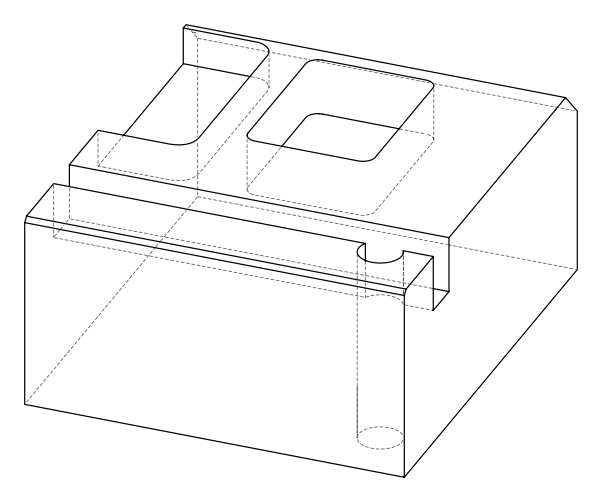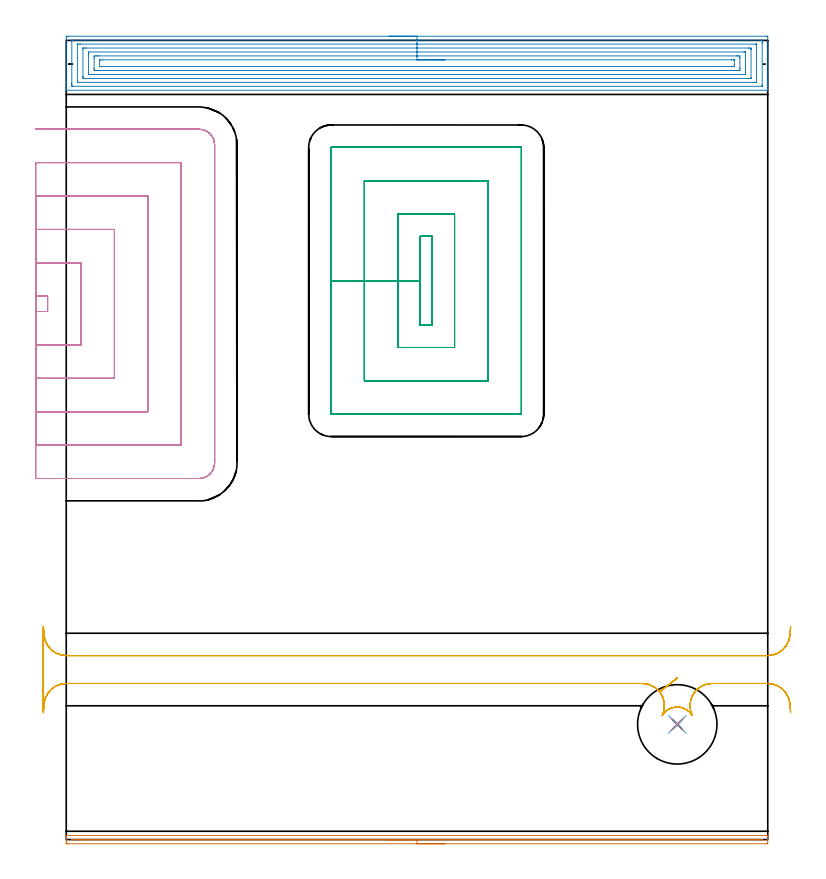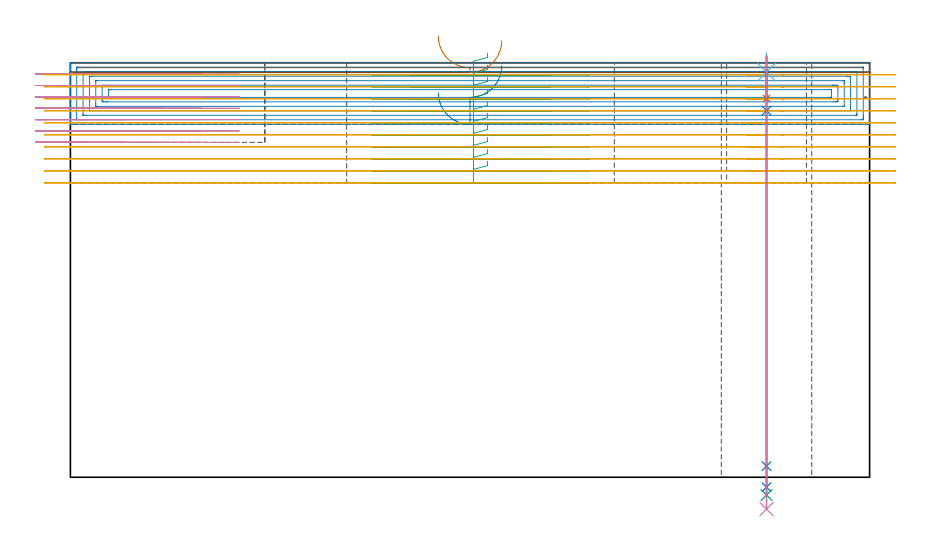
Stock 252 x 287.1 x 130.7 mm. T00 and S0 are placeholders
(PLAN: 10 operations, 6 tool changes, 72 min)
(1 AREA_MILL | FG_CHAMFER_SURFACE | UGT0205_001 | 4.17 min | 1134 mm3)
(2 AREA_MILL_1 | FG_CHAMFER_SURFACE_1 | UGT0205_001 | 14.48 min | 47417 mm3)
(3 MILL_RECTANGULAR_POCKET | POCKET_RECTANGULAR_STRAIGHT | NXT0201_012 | Follow Part, ap 4, ae 75% | 17.15 min | 355885 mm3)
(4 MILL_SLOT | SLOT_PARTIAL_RECTANGULAR | NXT0201_012 | Follow Part, ap 4, ae 75% | 20.92 min | 215744 mm3)
(5 MILL_RECTANGULAR_SLOT | SLOT_RECTANGULAR | NXT0201_012 | Follow Part, ap 4, ae 75% | 13.5 min | 258649 mm3)
(6 SPOT_DRILL | STEP1HOLE | NXT0321_9005460120000 | 0.05 min | 17 mm3)
(7 DRILL_BLIND_HOLE_INTO_CENTER | STEP1HOLE | NXT0301_046 | 0.05 min | 3 mm3)
(8 GUN_DRILL_THROUGH_HOLE | STEP1HOLE | UGT0307_003 | 0.6 min | 3572 mm3)
(9 SPADE_DRILL_TO_ENLARGE_THROUGH_HOLE | STEP1HOLE | UGT0306_009 | 0.55 min | 23521 mm3)
(10 DRILL_TO_ENLARGE_THROUGH_HOLE | STEP1HOLE | UGT0301_392 | 0.57 min | 40773 mm3)
(TOOL UGT0205_001 | Chamfer Mill 20 x 3 x 45 deg. | D20 FL50 Z2)
(TOOL NXT0201_012 | ENDMILL 16mm [2P460-1600-NA 1630] | D16 FL38 Z6)
(TOOL NXT0321_9005460120000 | NC Spot Drill, 142deg, 12mm, Carbide, Uncoated | D12 PA142 FL30 Z2)
(TOOL NXT0301_046 | Carbide Drill 7.5mm [860.1-0750-038A1-MM 2214] | D7.5 PA140 FL53 Z2)
(TOOL UGT0307_003 | Gun Drill 7 mm | D7 PA130 FL24 Z1)
(TOOL UGT0306_009 | Spade Drill 18.5mm | D18.5 PA132 FL10 Z2)
(TOOL UGT0301_392 | Twist Drill 28.5 mm | D28.5 PA118 FL165 Z2)
(OP 1 AREA_MILL)
G17 G21 G94 G90
T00 M6
G54
G17 G0 G90 X136. Y-1.5 S1061 M3
G43 Z140.7 H0
Z137.7
G94 G1 X135.962 Z136.828 F250.
X135.848 Z135.963
X135.659 Z135.112
X135.397 Z134.28
X135.063 Z133.474
X134.66 Z132.7
X134.192 Z131.964
X133.66 Z131.272
X133.071 Z130.629
X132.428 Z130.04
X131.736 Z129.508
X131. Z129.04
X130.226 Z128.637
X129.42 Z128.303
X128.588 Z128.041
X127.737 Z127.852
X126.872 Z127.738
X126. Z127.7
X0.606
X0.463 Y-1.499 Z127.701
X0.002 Y-1.491 Z127.705
X0. Y-1.212 Z127.985
Y-0.893 Z128.304
Y-0.319 Z128.877
Y0. Z129.195
Y0.639 Z129.838
Y1.066 Z130.265
X0.007 Y1.445 Z130.636
X0.01 Y1.497 Z130.688
X0.16 Y1.5 Z130.7
X251.84
X251.99 Y1.497 Z130.688
X251.993 Y1.445 Z130.636
X252. Y1.065 Z130.265
Y0.639 Z129.838
Y0. Z129.195
Y-1.212 Z127.985
X251.998 Y-1.491 Z127.705
X251.537 Y-1.5 Z127.7
X126.
Y-0.086 Z129.114
X2.305 Y-0.085 Z129.115
X2.134 Y-0.082 Z129.118
X2.026 Y-0.079 Z129.121
X2.01 Y-0.054 Z129.146
X2.004 Y0. Z129.2
X2.003 Y0.049 Z129.249
X2.006 Y0.072 Z129.272
X2.008 Y0.078 Z129.278
X2.049 Y0.081 Z129.281
X2.219 Y0.085 Z129.285
X2.305 Y0.086 Z129.286
X249.695 Y0.085 Z129.285
X249.866 Y0.082 Z129.282
X249.974 Y0.079 Z129.279
X249.99 Y0.054 Z129.254
X249.996 Y0. Z129.2
X249.997 Y-0.049 Z129.151
X249.994 Y-0.072 Z129.128
X249.992 Y-0.079 Z129.121
X249.952 Y-0.081 Z129.119
X249.781 Y-0.085 Z129.115
X249.695 Y-0.086 Z129.114
X126.
X125.128 Z129.152
X124.264 Z129.266
X123.412 Z129.455
X122.58 Z129.717
X121.774 Z130.051
X121. Z130.454
X120.264 Z130.923
X119.572 Z131.454
X118.929 Z132.043
X118.34 Z132.686
X117.809 Z133.378
X117.34 Z134.114
X116.937 Z134.888
X116.603 Z135.694
X116.341 Z136.526
X116.152 Z137.378
X116.038 Z138.243
X116. Z139.114
G0 Z140.7
M5
M2
(OP 2 AREA_MILL_1)
G17 G21 G94 G90
T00 M6
G54
G17 G0 G90 X116. Y288.6 S1061 M3
G43 Z140.7 H0
Z121.3
G94 G1 X116.038 Z120.428 F250.
X116.152 Z119.564
X116.341 Z118.712
X116.603 Z117.88
X116.937 Z117.074
X117.34 Z116.3
X117.808 Z115.564
X118.34 Z114.872
X118.929 Z114.229
X119.572 Z113.64
X120.264 Z113.108
X121. Z112.64
X121.774 Z112.237
X122.58 Z111.903
X123.412 Z111.641
X124.264 Z111.452
X125.128 Z111.338
X126. Z111.3
X251.394
X251.837 Y288.596 Z111.302
X251.99 Y288.592 Z111.306
X252. Y288.435 Z111.462
Y272.889 Z127.006
Y272.291 Z127.603
Y271.725 Z128.172
Y271.41 Z128.486
Y270.844 Z129.052
Y270.529 Z129.366
Y269.898 Z130.001
Y269.52 Z130.379
Y269.202 Z130.688
X251.994 Y269.201 Z130.689
X251.841 Y269.2 Z130.7
X0.16
X0.006 Y269.201 Z130.689
X0. Y269.202 Z130.688
Y269.52 Z130.379
Y269.898 Z130.001
Y270.529 Z129.366
Y271.725 Z128.172
Y272.291 Z127.603
Y282.283 Z117.614
Y287.554 Z112.343
X0.004 Y288.152 Z111.745
X0.01 Y288.592 Z111.306
X0.157 Y288.596 Z111.302
X0.606 Y288.6 Z111.3
X126.
Y287.186 Z112.714
X249.609 Y287.185 Z112.715
X249.697 Y287.184 Z112.716
X249.971 Y287.179 Z112.721
X249.99 Y287.09 Z112.81
X249.997 Y286.889 Z113.011
X249.999 Y286.39 Z113.51
X250. Y286.004 Z113.896
X249.999 Y271.025 Z128.875
X249.992 Y270.639 Z129.261
X249.99 Y270.62 Z129.28
X249.985 Y270.618 Z129.282
X249.962 Y270.616 Z129.284
X249.911 Y270.615 Z129.285
X249.811 Y270.614 Z129.286
X2.391 Y270.615 Z129.285
X2.303 Y270.616 Z129.284
X2.029 Y270.621 Z129.279
X2.01 Y270.71 Z129.19
X2.003 Y270.911 Z128.989
X2.001 Y271.41 Z128.49
X2. Y271.796 Z128.104
X2.001 Y286.775 Z113.125
X2.008 Y287.161 Z112.739
X2.01 Y287.18 Z112.72
X2.015 Y287.182 Z112.718
X2.038 Y287.184 Z112.716
X2.089 Y287.185 Z112.715
X2.189 Y287.186 Z112.714
X126.
Y285.772 Z114.128
X247.559 Y285.771 Z114.129
X247.824 Y285.77 Z114.13
X247.912 Y285.768 Z114.132
X247.975 Y285.765 Z114.135
X247.99 Y285.682 Z114.218
X247.995 Y285.509 Z114.391
X247.999 Y285.336 Z114.564
Y272.291 Z127.609
X247.997 Y272.121 Z127.779
X247.99 Y272.061 Z127.839
X247.982 Y272.035 Z127.865
X247.956 Y272.034 Z127.866
X247.824 Y272.031 Z127.869
X247.197 Y272.029 Z127.871
X246.932 Y272.028 Z127.872
X4.441 Y272.029 Z127.871
X4.176 Y272.03 Z127.87
X4.088 Y272.032 Z127.868
X4.025 Y272.035 Z127.865
X4.01 Y272.118 Z127.782
X4.005 Y272.291 Z127.609
X4.001 Y272.464 Z127.436
Y285.509 Z114.391
X4.003 Y285.679 Z114.221
X4.01 Y285.739 Z114.161
X4.018 Y285.765 Z114.135
X4.044 Y285.766 Z114.134
X4.176 Y285.769 Z114.131
X4.803 Y285.771 Z114.129
X5.068
X126. Y285.772 Z114.128
Y284.357 Z115.543
X245.147
X245.422 Y284.356 Z115.544
X245.879 Y284.352 Z115.548
X245.981 Y284.35 Z115.55
X245.99 Y284.173 Z115.727
X246. Y283.786 Z116.114
Y283.746 Z116.154
X245.999 Y273.632 Z126.268
X245.997 Y273.527 Z126.373
X245.993 Y273.475 Z126.425
X245.991 Y273.454 Z126.446
X245.97 Y273.45 Z126.45
X245.762 Y273.446 Z126.454
X245.147 Y273.443 Z126.457
X244.873
X6.853
X6.578 Y273.444 Z126.456
X6.121 Y273.448 Z126.452
X6.019 Y273.45 Z126.45
X6.01 Y273.627 Z126.273
X6. Y274.014 Z125.886
Y274.054 Z125.846
X6.001 Y284.168 Z115.732
X6.003 Y284.273 Z115.627
X6.006 Y284.325 Z115.575
X6.009 Y284.346 Z115.554
X6.03 Y284.35 Z115.55
X6.238 Y284.354 Z115.546
X6.853 Y284.357 Z115.543
X7.127
X126.
Y282.943 Z116.957
X243.441
X243.598 Y282.942 Z116.958
X243.913 Y282.938 Z116.962
X243.992 Y282.936 Z116.964
X243.994 Y282.929 Z116.971
X243.997 Y282.907 Z116.993
X243.999 Y282.865 Z117.035
Y275.816 Z124.084
X243.997 Y275.189 Z124.711
X243.99 Y274.935 Z124.965
X243.983 Y274.864 Z125.036
X243.44 Y274.857 Z125.043
X8.559
X8.402 Y274.858 Z125.042
X8.087 Y274.862 Z125.038
X8.008 Y274.864 Z125.036
X8.006 Y274.871 Z125.029
X8.003 Y274.893 Z125.007
X8.001 Y274.935 Z124.965
X8. Y281.984 Z117.916
X8.003 Y282.611 Z117.289
X8.01 Y282.865 Z117.035
X8.017 Y282.936 Z116.964
X8.56 Y282.943 Z116.957
X126.
Y281.529 Z118.371
X240.684
X241.147 Y281.528 Z118.372
X241.577 Y281.522 Z118.378
X241.99 Y281.514 Z118.386
X241.996 Y281.103 Z118.797
X242. Y280.685 Z119.215
Y277.161 Z122.739
X241.997 Y276.697 Z123.203
X241.993 Y276.286 Z123.614
X241.577 Y276.278 Z123.622
X241.114 Y276.272 Z123.628
X240.684 Y276.271 Z123.629
X240.223
X11.316
X10.853 Y276.272 Z123.628
X10.423 Y276.278 Z123.622
X10.01 Y276.286 Z123.614
X10.004 Y276.697 Z123.203
X10. Y277.115 Z122.785
Y280.639 Z119.261
X10.003 Y281.103 Z118.797
X10.007 Y281.514 Z118.386
X10.423 Y281.522 Z118.378
X10.886 Y281.528 Z118.372
X11.316 Y281.529 Z118.371
X11.777
X126.
Y280.115 Z119.785
X239.008
X239.792 Y280.114 Z119.786
X239.903 Y280.112 Z119.788
X239.969 Y280.108 Z119.792
X239.991 Y280.104 Z119.796
X239.995 Y280.092 Z119.808
X239.997 Y280.076 Z119.824
X240. Y280.017 Z119.883
X239.998 Y278.255 Z121.645
X239.992 Y278.049 Z121.851
X239.978 Y277.692 Z122.208
X239.792 Y277.688 Z122.212
X239.682 Y277.686 Z122.214
X238.899 Y277.685 Z122.215
X12.992
X12.208 Y277.686 Z122.214
X12.097 Y277.688 Z122.212
X12.031 Y277.692 Z122.208
X12.009 Y277.696 Z122.204
X12.005 Y277.708 Z122.192
X12.002 Y277.724 Z122.176
X12. Y277.783 Z122.117
X12.002 Y279.545 Z120.355
X12.008 Y279.752 Z120.148
X12.022 Y280.108 Z119.792
X12.208 Y280.112 Z119.788
X12.318 Y280.113 Z119.787
X13.101 Y280.115 Z119.785
X126.
X126.872 Z119.823
X127.736 Z119.937
X128.588 Z120.126
X129.42 Z120.388
X130.226 Z120.722
X131. Z121.125
X131.736 Z121.594
X132.428 Z122.125
X133.071 Z122.714
X133.66 Z123.357
X134.192 Z124.05
X134.66 Z124.785
X135.063 Z125.559
X135.397 Z126.365
X135.659 Z127.197
X135.848 Z128.049
X135.962 Z128.914
X136. Z129.785
G0 Z140.7
M5
M2
(OP 3 MILL_RECTANGULAR_POCKET)
G17 G21 G94 G90
T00 M6
G54
G17 G0 G90 X131.5 Y211.709 S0 M3
G43 Z140.7 H1
Z133.7
G94 G1 Y216.7 Z132.363 F250.
X127.1 Z131.184
Y200.75 Z126.91
Y184.8 F500.
X131.5
Y216.7
X127.1
Y200.75
X119.1
Y176.8
X139.5
Y224.7
X119.1
Y200.75
X107.1
Y164.8
X151.5
Y236.7
X107.1
Y200.75
X95.1
Y152.9
X95.105 Y152.845
X95.145 Y152.805
X95.2 Y152.8
X163.4
X163.455 Y152.805
X163.495 Y152.845
X163.5 Y152.9
Y248.6
X163.495 Y248.655
X163.455 Y248.695
X163.4 Y248.7
X95.2
X95.145 Y248.695
X95.105 Y248.655
X95.1 Y248.6
Y200.75
Y199.75
G0 X131.5 Y211.709 Z129.91
G1 Y216.7 Z128.573 F250.
X127.1 Z127.394
Y200.75 Z123.12
Y184.8 F500.
X131.5
Y216.7
X127.1
Y200.75
X119.1
Y176.8
X139.5
Y224.7
X119.1
Y200.75
X107.1
Y164.8
X151.5
Y236.7
X107.1
Y200.75
X95.1
Y152.9
X95.105 Y152.845
X95.145 Y152.805
X95.2 Y152.8
X163.4
X163.455 Y152.805
X163.495 Y152.845
X163.5 Y152.9
Y248.6
X163.495 Y248.655
X163.455 Y248.695
X163.4 Y248.7
X95.2
X95.145 Y248.695
X95.105 Y248.655
X95.1 Y248.6
Y200.75
Y199.75
G0 X131.5 Y211.709 Z126.12
G1 Y216.7 Z124.783 F250.
X127.1 Z123.604
Y200.75 Z119.33
Y184.8 F500.
X131.5
Y216.7
X127.1
Y200.75
X119.1
Y176.8
X139.5
Y224.7
X119.1
Y200.75
X107.1
Y164.8
X151.5
Y236.7
X107.1
Y200.75
X95.1
Y152.9
X95.105 Y152.845
X95.145 Y152.805
X95.2 Y152.8
X163.4
X163.455 Y152.805
X163.495 Y152.845
X163.5 Y152.9
Y248.6
X163.495 Y248.655
X163.455 Y248.695
X163.4 Y248.7
X95.2
X95.145 Y248.695
X95.105 Y248.655
X95.1 Y248.6
Y200.75
Y199.75
G0 X131.5 Y211.709 Z122.33
G1 Y216.7 Z120.993 F250.
X127.1 Z119.814
Y200.75 Z115.54
Y184.8 F500.
X131.5
Y216.7
X127.1
Y200.75
X119.1
Y176.8
X139.5
Y224.7
X119.1
Y200.75
X107.1
Y164.8
X151.5
Y236.7
X107.1
Y200.75
X95.1
Y152.9
X95.105 Y152.845
X95.145 Y152.805
X95.2 Y152.8
X163.4
X163.455 Y152.805
X163.495 Y152.845
X163.5 Y152.9
Y248.6
X163.495 Y248.655
X163.455 Y248.695
X163.4 Y248.7
X95.2
X95.145 Y248.695
X95.105 Y248.655
X95.1 Y248.6
Y200.75
Y199.75
G0 X131.5 Y211.709 Z118.54
G1 Y216.7 Z117.203 F250.
X127.1 Z116.024
Y200.75 Z111.75
Y184.8 F500.
X131.5
Y216.7
X127.1
Y200.75
X119.1
Y176.8
X139.5
Y224.7
X119.1
Y200.75
X107.1
Y164.8
X151.5
Y236.7
X107.1
Y200.75
X95.1
Y152.9
X95.105 Y152.845
X95.145 Y152.805
X95.2 Y152.8
X163.4
X163.455 Y152.805
X163.495 Y152.845
X163.5 Y152.9
Y248.6
X163.495 Y248.655
X163.455 Y248.695
X163.4 Y248.7
X95.2
X95.145 Y248.695
X95.105 Y248.655
X95.1 Y248.6
Y200.75
Y199.75
G0 X131.5 Y211.709 Z114.75
G1 Y216.7 Z113.413 F250.
X127.1 Z112.234
Y200.75 Z107.96
Y184.8 F500.
X131.5
Y216.7
X127.1
Y200.75
X119.1
Y176.8
X139.5
Y224.7
X119.1
Y200.75
X107.1
Y164.8
X151.5
Y236.7
X107.1
Y200.75
X95.1
Y152.9
X95.105 Y152.845
X95.145 Y152.805
X95.2 Y152.8
X163.4
X163.455 Y152.805
X163.495 Y152.845
X163.5 Y152.9
Y248.6
X163.495 Y248.655
X163.455 Y248.695
X163.4 Y248.7
X95.2
X95.145 Y248.695
X95.105 Y248.655
X95.1 Y248.6
Y200.75
Y199.75
G0 X131.5 Y211.709 Z110.96
G1 Y216.7 Z109.623 F250.
X127.1 Z108.444
Y200.75 Z104.17
Y184.8 F500.
X131.5
Y216.7
X127.1
Y200.75
X119.1
Y176.8
X139.5
Y224.7
X119.1
Y200.75
X107.1
Y164.8
X151.5
Y236.7
X107.1
Y200.75
X95.1
Y152.9
X95.105 Y152.845
X95.145 Y152.805
X95.2 Y152.8
X163.4
X163.455 Y152.805
X163.495 Y152.845
X163.5 Y152.9
Y248.6
X163.495 Y248.655
X163.455 Y248.695
X163.4 Y248.7
X95.2
X95.145 Y248.695
X95.105 Y248.655
X95.1 Y248.6
Y200.75
Y199.75
G0 X131.5 Y211.709 Z107.17
G1 Y216.7 Z105.833 F250.
X127.1 Z104.654
Y200.75 Z100.38
Y184.8 F500.
X131.5
Y216.7
X127.1
Y200.75
X119.1
Y176.8
X139.5
Y224.7
X119.1
Y200.75
X107.1
Y164.8
X151.5
Y236.7
X107.1
Y200.75
X95.1
Y152.9
X95.105 Y152.845
X95.145 Y152.805
X95.2 Y152.8
X163.4
X163.455 Y152.805
X163.495 Y152.845
X163.5 Y152.9
Y248.6
X163.495 Y248.655
X163.455 Y248.695
X163.4 Y248.7
X95.2
X95.145 Y248.695
X95.105 Y248.655
X95.1 Y248.6
Y200.75
Y199.75
G0 X131.5 Y211.709 Z103.38
G1 Y216.7 Z102.043 F250.
X127.1 Z100.864
Y200.75 Z96.59
Y184.8 F500.
X131.5
Y216.7
X127.1
Y200.75
X119.1
Y176.8
X139.5
Y224.7
X119.1
Y200.75
X107.1
Y164.8
X151.5
Y236.7
X107.1
Y200.75
X95.1
Y152.9
X95.105 Y152.845
X95.145 Y152.805
X95.2 Y152.8
X163.4
X163.455 Y152.805
X163.495 Y152.845
X163.5 Y152.9
Y248.6
X163.495 Y248.655
X163.455 Y248.695
X163.4 Y248.7
X95.2
X95.145 Y248.695
X95.105 Y248.655
X95.1 Y248.6
Y200.75
Y199.75
G0 X131.5 Y211.709 Z99.59
G1 Y216.7 Z98.253 F250.
X127.1 Z97.074
Y200.75 Z92.8
Y184.8 F500.
X131.5
Y216.7
X127.1
Y200.75
X119.1
Y176.8
X139.5
Y224.7
X119.1
Y200.75
X107.1
Y164.8
X151.5
Y236.7
X107.1
Y200.75
X95.1
Y152.9
X95.105 Y152.845
X95.145 Y152.805
X95.2 Y152.8
X163.4
X163.455 Y152.805
X163.495 Y152.845
X163.5 Y152.9
Y248.6
X163.495 Y248.655
X163.455 Y248.695
X163.4 Y248.7
X95.2
X95.145 Y248.695
X95.105 Y248.655
X95.1 Y248.6
Y200.75
Y199.75
G0 Z140.7
M5
M2
(OP 4 MILL_SLOT)
G17 G21 G94 G90
T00 M6
G54
G17 G0 G90 X-11. Y189.7 S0 M3
G43 Z140.7 H1
Z127.114
G94 G1 X-8. F250.
X-6.7 F500.
Y195.2
X-8.
X-11. F250.
Y177.7
X-8.
X5.3 F500.
Y207.2
X-8.
X-11. F250.
Y165.7
X-8.
X17.3 F500.
Y219.2
X-8.
X-11. F250.
Y153.7
X-8.
X29.3 F500.
Y231.2
X-8.
X-11. F250.
Y141.7
X-8.
X41.3 F500.
Y243.2
X-8.
X-11. F250.
Y129.7
X-8.
X47.7 F500.
G3 X53.3 Y135.3 R5.6
G1 Y249.6
G3 X47.7 Y255.2 R5.6
G1 X-8.
X-11. F250.
G0 Y189.7 Z123.529
G1 X-8.
X-6.7 F500.
Y195.2
X-8.
X-11. F250.
Y177.7
X-8.
X5.3 F500.
Y207.2
X-8.
X-11. F250.
Y165.7
X-8.
X17.3 F500.
Y219.2
X-8.
X-11. F250.
Y153.7
X-8.
X29.3 F500.
Y231.2
X-8.
X-11. F250.
Y141.7
X-8.
X41.3 F500.
Y243.2
X-8.
X-11. F250.
Y129.7
X-8.
X47.7 F500.
G3 X53.3 Y135.3 R5.6
G1 Y249.6
G3 X47.7 Y255.2 R5.6
G1 X-8.
X-11. F250.
G0 Y189.7 Z119.943
G1 X-8.
X-6.7 F500.
Y195.2
X-8.
X-11. F250.
Y177.7
X-8.
X5.3 F500.
Y207.2
X-8.
X-11. F250.
Y165.7
X-8.
X17.3 F500.
Y219.2
X-8.
X-11. F250.
Y153.7
X-8.
X29.3 F500.
Y231.2
X-8.
X-11. F250.
Y141.7
X-8.
X41.3 F500.
Y243.2
X-8.
X-11. F250.
Y129.7
X-8.
X47.7 F500.
G3 X53.3 Y135.3 R5.6
G1 Y249.6
G3 X47.7 Y255.2 R5.6
G1 X-8.
X-11. F250.
G0 Y189.7 Z116.357
G1 X-8.
X-6.7 F500.
Y195.2
X-8.
X-11. F250.
Y177.7
X-8.
X5.3 F500.
Y207.2
X-8.
X-11. F250.
Y165.7
X-8.
X17.3 F500.
Y219.2
X-8.
X-11. F250.
Y153.7
X-8.
X29.3 F500.
Y231.2
X-8.
X-11. F250.
Y141.7
X-8.
X41.3 F500.
Y243.2
X-8.
X-11. F250.
Y129.7
X-8.
X47.7 F500.
G3 X53.3 Y135.3 R5.6
G1 Y249.6
G3 X47.7 Y255.2 R5.6
G1 X-8.
X-11. F250.
G0 Y189.7 Z112.771
G1 X-8.
X-6.7 F500.
Y195.2
X-8.
X-11. F250.
Y177.7
X-8.
X5.3 F500.
Y207.2
X-8.
X-11. F250.
Y165.7
X-8.
X17.3 F500.
Y219.2
X-8.
X-11. F250.
Y153.7
X-8.
X29.3 F500.
Y231.2
X-8.
X-11. F250.
Y141.7
X-8.
X41.3 F500.
Y243.2
X-8.
X-11. F250.
Y129.7
X-8.
X47.7 F500.
G3 X53.3 Y135.3 R5.6
G1 Y249.6
G3 X47.7 Y255.2 R5.6
G1 X-8.
X-11. F250.
G0 Y189.7 Z109.186
G1 X-8.
X-6.7 F500.
Y195.2
X-8.
X-11. F250.
Y177.7
X-8.
X5.3 F500.
Y207.2
X-8.
X-11. F250.
Y165.7
X-8.
X17.3 F500.
Y219.2
X-8.
X-11. F250.
Y153.7
X-8.
X29.3 F500.
Y231.2
X-8.
X-11. F250.
Y141.7
X-8.
X41.3 F500.
Y243.2
X-8.
X-11. F250.
Y129.7
X-8.
X47.7 F500.
G3 X53.3 Y135.3 R5.6
G1 Y249.6
G3 X47.7 Y255.2 R5.6
G1 X-8.
X-11. F250.
G0 Y189.7 Z105.6
G1 X-8.
X-6.7 F500.
Y195.2
X-8.
X-11. F250.
Y177.7
X-8.
X5.3 F500.
Y207.2
X-8.
X-11. F250.
Y165.7
X-8.
X17.3 F500.
Y219.2
X-8.
X-11. F250.
Y153.7
X-8.
X29.3 F500.
Y231.2
X-8.
X-11. F250.
Y141.7
X-8.
X41.3 F500.
Y243.2
X-8.
X-11. F250.
Y129.7
X-8.
X47.7 F500.
G3 X53.3 Y135.3 R5.6
G1 Y249.6
G3 X47.7 Y255.2 R5.6
G1 X-8.
X-11. F250.
G0 Z140.7
M5
M2
(OP 5 MILL_RECTANGULAR_SLOT)
G17 G21 G94 G90
T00 M6
G54
G17 G0 G90 X260.23 Y76.397 S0 M3
G43 Z140.7 H1
Z126.91
G94 G1 X259.97 Y73.408 F250.
G2 X252. Y66.1 R8. F500.
G1 X0.
G2 X-7.97 Y73.408 R8.
G1 X-8.23 Y76.397 F250.
Y45.803
X-7.97 Y48.792
G2 X0. Y56.1 R8. F500.
G1 X206.923
G2 X213.168 Y53.1 R8.
G1 X219.5 Y58.064
X213.168 Y53.1
G2 X214.105 Y44.575 R8.
G1 X214.113 Y44.569
G2 X224.887 Y44.569 R6.25
G1 X224.895 Y44.575
G2 X232.077 Y56.1 R8.
G1 X252.
G2 X259.97 Y48.792 R8.
G1 X260.23 Y45.803 F250.
G0 Y76.397 Z123.12
G1 X259.97 Y73.408
G2 X252. Y66.1 R8. F500.
G1 X0.
G2 X-7.97 Y73.408 R8.
G1 X-8.23 Y76.397 F250.
Y45.803
X-7.97 Y48.792
G2 X0. Y56.1 R8. F500.
G1 X206.923
G2 X213.168 Y53.1 R8.
G1 X219.5 Y58.064
X213.168 Y53.1
G2 X214.105 Y44.575 R8.
G1 X214.113 Y44.569
G2 X224.887 Y44.569 R6.25
G1 X224.895 Y44.575
G2 X232.077 Y56.1 R8.
G1 X252.
G2 X259.97 Y48.792 R8.
G1 X260.23 Y45.803 F250.
G0 Y76.397 Z119.33
G1 X259.97 Y73.408
G2 X252. Y66.1 R8. F500.
G1 X0.
G2 X-7.97 Y73.408 R8.
G1 X-8.23 Y76.397 F250.
Y45.803
X-7.97 Y48.792
G2 X0. Y56.1 R8. F500.
G1 X206.923
G2 X213.168 Y53.1 R8.
G1 X219.5 Y58.064
X213.168 Y53.1
G2 X214.105 Y44.575 R8.
G1 X214.113 Y44.569
G2 X224.887 Y44.569 R6.25
G1 X224.895 Y44.575
G2 X232.077 Y56.1 R8.
G1 X252.
G2 X259.97 Y48.792 R8.
G1 X260.23 Y45.803 F250.
G0 X260.14 Y76.696 Z115.54
G1 X259.99 Y73.7
G2 X252. Y66.1 R8. F500.
G1 X0.
G2 X-7.97 Y73.408 R8.
G1 X-8.23 Y76.397 F250.
Y45.803
X-7.97 Y48.792
G2 X0. Y56.1 R8. F500.
G1 X206.923
G2 X213.168 Y53.1 R8.
G1 X219.5 Y58.064
X213.168 Y53.1
G2 X214.105 Y44.575 R8.
G1 X214.113 Y44.569
G2 X224.887 Y44.569 R6.25
G1 X224.895 Y44.575
G2 X232.077 Y56.1 R8.
G1 X252.
G2 X259.99 Y48.5 R8.
G1 X260.14 Y45.504 F250.
G0 X260.23 Y76.397 Z111.75
G1 X259.97 Y73.408
G2 X252. Y66.1 R8. F500.
G1 X0.
G2 X-7.97 Y73.408 R8.
G1 X-8.23 Y76.397 F250.
Y45.803
X-7.97 Y48.792
G2 X0. Y56.1 R8. F500.
G1 X206.923
G2 X213.168 Y53.1 R8.
G1 X219.5 Y58.064
X213.168 Y53.1
G2 X214.105 Y44.575 R8.
G1 X214.113 Y44.569
G2 X224.887 Y44.569 R6.25
G1 X224.895 Y44.575
G2 X232.077 Y56.1 R8.
G1 X252.
G2 X259.97 Y48.792 R8.
G1 X260.23 Y45.803 F250.
G0 Y76.397 Z107.96
G1 X259.97 Y73.408
G2 X252. Y66.1 R8. F500.
G1 X0.
G2 X-7.99 Y73.7 R8.
G1 X-8.14 Y76.696 F250.
Y45.504
X-7.99 Y48.5
G2 X0. Y56.1 R8. F500.
G1 X206.923
G2 X213.168 Y53.1 R8.
G1 X219.5 Y58.064
X213.168 Y53.1
G2 X214.105 Y44.575 R8.
G1 X214.113 Y44.569
G2 X224.887 Y44.569 R6.25
G1 X224.895 Y44.575
G2 X232.077 Y56.1 R8.
G1 X252.
G2 X259.97 Y48.792 R8.
G1 X260.23 Y45.803 F250.
G0 Y76.397 Z104.17
G1 X259.97 Y73.408
G2 X252. Y66.1 R8. F500.
G1 X0.
G2 X-7.97 Y73.408 R8.
G1 X-8.23 Y76.397 F250.
Y45.803
X-7.97 Y48.792
G2 X0. Y56.1 R8. F500.
G1 X206.923
G2 X213.168 Y53.1 R8.
G1 X219.5 Y58.064
X213.168 Y53.1
G2 X214.105 Y44.575 R8.
G1 X214.113 Y44.569
G2 X224.887 Y44.569 R6.25
G1 X224.895 Y44.575
G2 X232.077 Y56.1 R8.
G1 X252.
G2 X259.97 Y48.792 R8.
G1 X260.23 Y45.803 F250.
G0 Y76.397 Z100.38
G1 X259.97 Y73.408
G2 X252. Y66.1 R8. F500.
G1 X0.
G2 X-7.97 Y73.408 R8.
G1 X-8.23 Y76.397 F250.
Y45.803
X-7.97 Y48.792
G2 X0. Y56.1 R8. F500.
G1 X206.923
G2 X213.168 Y53.1 R8.
G1 X219.5 Y58.064
X213.168 Y53.1
G2 X214.105 Y44.575 R8.
G1 X214.113 Y44.569
G2 X224.887 Y44.569 R6.25
G1 X224.895 Y44.575
G2 X232.077 Y56.1 R8.
G1 X252.
G2 X259.97 Y48.792 R8.
G1 X260.23 Y45.803 F250.
G0 Y76.397 Z96.59
G1 X259.97 Y73.408
G2 X252. Y66.1 R8. F500.
G1 X0.
G2 X-7.97 Y73.408 R8.
G1 X-8.23 Y76.397 F250.
Y45.803
X-7.97 Y48.792
G2 X0. Y56.1 R8. F500.
G1 X206.923
G2 X213.168 Y53.1 R8.
G1 X219.5 Y58.064
X213.168 Y53.1
G2 X214.105 Y44.575 R8.
G1 X214.113 Y44.569
G2 X224.887 Y44.569 R6.25
G1 X224.895 Y44.575
G2 X232.077 Y56.1 R8.
G1 X252.
G2 X259.97 Y48.792 R8.
G1 X260.23 Y45.803 F250.
G0 Y76.397 Z92.8
G1 X259.97 Y73.408
G2 X252. Y66.1 R8. F500.
G1 X0.
G2 X-7.97 Y73.408 R8.
G1 X-8.23 Y76.397 F250.
Y45.803
X-7.97 Y48.792
G2 X0. Y56.1 R8. F500.
G1 X206.923
G2 X213.168 Y53.1 R8.
G1 X219.5 Y58.064
X213.168 Y53.1
G2 X214.105 Y44.575 R8.
G1 X214.113 Y44.569
G2 X224.887 Y44.569 R6.25
G1 X224.895 Y44.575
G2 X232.077 Y56.1 R8.
G1 X252.
G2 X259.97 Y48.792 R8.
G1 X260.23 Y45.803 F250.
G0 Z140.7
M5
M2
(OP 6 SPOT_DRILL)
G17 G21 G94 G90
T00 M6
G54
G17 G0 G90 X219.5 Y41.4 S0 M3
G43 Z140.7 H0
G94 G81 G98 Z127.7 F250. R133.7
G80
M5
M2
(OP 7 DRILL_BLIND_HOLE_INTO_CENTER)
G17 G21 G94 G90
T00 M6
G54
G17 G0 G90 X219.5 Y41.4 S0 M3
G43 Z140.7 H1
G94 G81 G98 Z119.45 F250. R132.7
G80
M5
M2
(OP 8 GUN_DRILL_THROUGH_HOLE)
G17 G21 G94 G90
T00 M6
G54
G17 G0 G90 X219.5 Y41.4 M8
G43 Z140.7 H0
Z127.564
S716 M3
G94 G1 Z115.592 F125. M26
G4 X.084
Z3.5 F250.
G4 X.084
Z-3.132 F125.
G4 X.084
M5
M9
G0 Z127.564
Z140.7
M2
(OP 9 SPADE_DRILL_TO_ENLARGE_THROUGH_HOLE)
G17 G21 G94 G90
T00 M6
G54
G17 G0 G90 X219.5 Y41.4 S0 M3
G43 Z140.7 H0
G94 G73 G98 Z-5.618 F250. Q17.04 R132.7
G80
M5
M2
(OP 10 DRILL_TO_ENLARGE_THROUGH_HOLE)
G17 G21 G94 G90
T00 M6
G54
G17 G0 G90 X219.5 Y41.4 S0 M3
G43 Z140.7 H0
G94 G73 G98 Z-10.062 F250. Q28.152 R132.7
G80
M5
M2
